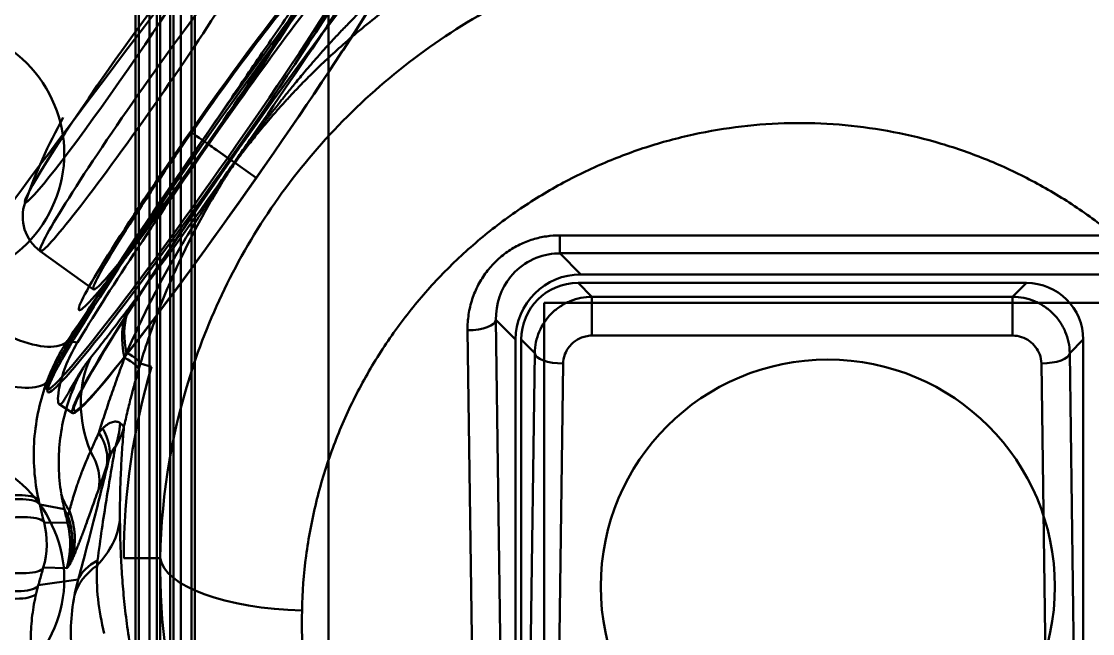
# Model space of a CAD drawing. Header units: millimetres. Extents: x -142 to 142, y -208 to 161.
# Drawn here: x -76.41 to -38.67, y 51.84 to 73.41 of the extents above; entities that cross this region are included whole.
import ezdxf

# ---------------------------------------------------------------- set-up
doc = ezdxf.new("R2010")
doc.units = ezdxf.units.MM
doc.layers.add('1', color=7, linetype='Continuous', true_color=0xffffff)

msp = doc.modelspace()

# ---------------------------------------------------------------- linework, layer by layer
at = {"layer": '1', "color": 251, "linetype": 'Continuous', "lineweight": 50}
for p, q in [((-72.4, -21.992, 24.72), (-72.4, 95.7, 24.72)), ((-72.283, -90.4, 24.5), (-72.283, 95.7, 24.5)), ((-71.903, 95.7, 24.675), (-71.903, -90.4, 24.675)), ((-71.64, -90.4, 25.07), (-71.64, 95.7, 25.07)), ((-71.523, -21.992, 24.85), (-71.523, 95.7, 24.85)), ((-71.177, -21.992, 24.85), (-71.177, 95.7, 24.85)), ((-71.06, -90.4, 25.07), (-71.06, 95.7, 25.07)), ((-70.797, -90.4, 24.675), (-70.797, 95.7, 24.675)), ((-70.417, -90.4, 24.5), (-70.417, 95.7, 24.5)), ((-70.3, -21.992, 24.72), (-70.3, 95.7, 24.72)), ((-65.6, 87, 24.72), (-65.6, -87, 24.72)), ((-65.6, 87, 24.5), (-65.6, -87, 24.5)), ((-69.033, 68.527, -25.545), (-69.963, 69.179, -25.604)), ((-74.904, 68.759, 24.72), (-74.904, 68.759, 24.82)), ((-68.141, 67.903, -46.316), (-69.072, 68.554, -46.376)), ((-37.905, 65.873, -90.134), (-57.443, 65.873, -90.134)), ((-75.751, 65.318, -36.151), (-73.879, 63.965, -36.03)), ((-37.905, 65.242, -89.239), (-57.443, 65.242, -89.239)), ((-57.443, 65.242, -89.239), (-56.701, 64.5, -68)), ((-56.311, 63.71, -87.731), (-56.801, 64.2, -73.7)), ((-56.801, 64.2, -73.7), (-40.999, 64.2, -73.7)), ((-29.742, 64.5, -68), (-56.701, 64.5, -68)), ((-41.489, 63.71, -87.731), (-40.999, 64.2, -73.7)), ((-58, 63.5, -71), (-58, 43.5, -71)), ((35, 63.5, -71), (-58, 63.5, -71)), ((-26.9, 63.5, -73), (-58, 63.5, -73)), ((-58, 63.5, -71), (-58, 63.5, -73)), ((-58, 63.5, -73), (-58, 43.5, -73)), ((-56.311, 63.71, -87.731), (-41.489, 63.71, -87.731)), ((-59.695, 62.897, -87.915), (-59.432, 43.858, -80.377)), ((-59.695, 62.897, -87.915), (-59, 62.201, -68)), ((-60.695, 62.529, -88.81), (-60.394, 40.738, -80.183)), ((-56.311, 62.343, -88.626), (-41.489, 62.343, -88.626)), ((-74.793, 62.157, -23.457), (-74.445, 62.094, -29.599)), ((-59, 44.499, -68), (-59, 62.201, -68)), ((-58.8, 44.799, -73.7), (-58.8, 62.201, -73.7)), ((-58.324, 61.725, -87.34), (-58.8, 62.201, -73.7)), ((-39.476, 61.725, -87.34), (-39, 62.201, -73.7)), ((-39, 62.201, -73.7), (-39, 44.799, -73.7)), ((-58.554, 45.044, -80.736), (-58.324, 61.725, -87.34)), ((-39.476, 61.725, -87.34), (-39.246, 45.044, -80.736)), ((-72.221, 61.359, -48.232), (-71.831, 61.244, -56)), ((-57.555, 44.676, -81.631), (-57.324, 61.357, -88.235)), ((-40.476, 61.357, -88.235), (-40.245, 44.676, -81.631)), ((-74.609, 59.614, -35.931), (-75.084, 59.922, -35.96)), ((-75.772, 56.391, -24.587), (-74.9, 56.233, -39.937)), ((-74.789, 55.749, -39.682), (-75.617, 55.763, -24.45)), ((-72.806, 54.5, -56), (-71.521, 54.5, -80.515)), ((-74.817, 54.152, -39.682), (-75.645, 54.167, -24.45)), ((-74.413, 53.749, -49.262), (-75.821, 53.544, -24.603)), ((-74.904, 53.759, 24.72), (-74.904, 53.759, 24.82)), ((-56, 53.5, -73.7), (-56, 53.5, -73)), ((-40, 53.5, -73.7), (-40, 53.5, -73))]:
    msp.add_line(p, q, dxfattribs=at)
for centre, radius, start, end in [((-49, 54.5, -15), 28.802, 262.4562, 95.5438), ((-48, 53.5, -73.7), 8, 0, 180), ((-48, 53.5, -73), 8, 0, 180), ((-48, 53.5, -73), 8, 180, 0), ((-48, 53.5, -73.7), 8, 180, 0)]:
    msp.add_arc(centre, radius, start, end, dxfattribs=at)
at = {"layer": '1', "color": 251, "linetype": 'Continuous', "lineweight": 50, "extrusion": (0, 0, -1)}
for centre, radius, start, end in [((49, 54.5, 17.843), 25.806, 84.4562, 180), ((49, 54.5, 56), 23.806, 0, 16.4562), ((49, 54.5, 17.843), 25.806, 180, 277.5438)]:
    msp.add_arc(centre, radius, start, end, dxfattribs=at)
at = {"layer": '1', "color": 251, "linetype": 'Continuous', "lineweight": 50, "extrusion": (0.818029, -0.57279, 0.052336)}
for centre, radius, start, end in [((16.539, -30.893, -98.287), 10.343, 270, 90), ((16.539, -30.893, -98.197), 10.4, 270, 90), ((16.539, -30.893, -102.694), 5.386, 360, 180), ((16.539, -30.893, -101.272), 6.482, 360, 180), ((16.539, -30.893, -101.272), 6.482, 180, 360), ((16.539, -30.893, -102.694), 5.386, 180, 0), ((16.539, -30.893, -98.959), 7.4, 270, 90), ((16.539, -30.893, -98.287), 10.343, 90, 270), ((16.539, -30.893, -98.197), 10.4, 90, 270)]:
    msp.add_arc(centre, radius, start, end, dxfattribs=at)
at = {"layer": '1', "color": 251, "linetype": 'Continuous', "lineweight": 50, "extrusion": (-0.818029, 0.57279, -0.052336)}
for centre, radius, start, end in [((-16.539, -30.893, 97.059), 10.5, 0, 180), ((-16.539, -30.893, 97.059), 10.5, 180, 0), ((-16.539, -30.893, 97.059), 10.4, 90, 270), ((-16.539, -30.893, 98.014), 10.533, 37.3483, 142.6517), ((-16.539, -30.893, 98.959), 6.516, 0, 180), ((-16.539, -30.893, 98.959), 6.516, 180, 0), ((-16.539, -30.893, 98.959), 7.4, 270, 90), ((-16.539, -30.893, 98.014), 10.533, 264.7224, 269.4373), ((-16.539, -30.893, 97.059), 10.4, 270, 90), ((-16.539, -30.893, 98.014), 10.533, 270.5571, 275.2775)]:
    msp.add_arc(centre, radius, start, end, dxfattribs=at)
at = {"layer": '1', "color": 251, "linetype": 'Continuous', "lineweight": 50, "extrusion": (0.042871, -0.030019, -0.99863)}
for centre, radius, start, end in [((16.539, -83.433, 30.893), 20, 254.3776, 263.804), ((11.557, -101.25, 30.893), 1.5, 180.85, 254.3775)]:
    msp.add_arc(centre, radius, start, end, dxfattribs=at)
at = {"layer": '1', "color": 251, "linetype": 'Continuous', "lineweight": 50, "extrusion": (-0.573576, -0.819152, -1.41553e-15)}
msp.add_arc((-90.823, -28.285, -16.539), 6.78, 157.2699, 183, dxfattribs=at)
at = {"layer": '1', "color": 251, "linetype": 'Continuous', "lineweight": 50, "extrusion": (-0.573576, -0.819152, 2.86419e-11)}
msp.add_arc((-96.985, -25.704, -16.539), 0.1, 93, 157.2703, dxfattribs=at)
at = {"layer": '1', "color": 251, "linetype": 'Continuous', "lineweight": 50, "extrusion": (0.573576, 0.819152, 1.41553e-15)}
msp.add_arc((90.049, -43.065, 16.539), 6.78, 331.2699, 357, dxfattribs=at)
at = {"layer": '1', "color": 251, "linetype": 'Continuous', "lineweight": 50, "extrusion": (0.573576, 0.819152, -2.86106e-11)}
msp.add_arc((95.906, -46.276, 16.539), 0.1, 267, 331.2703, dxfattribs=at)
at = {"layer": '1', "color": 251, "linetype": 'Continuous', "lineweight": 50, "extrusion": (-1, -1.77037e-08, 7.00941e-09)}
msp.add_arc((-66.241, -89.204, 57.443), 1, 291.6, 358, dxfattribs=at)
at = {"layer": '1', "color": 251, "linetype": 'Continuous', "lineweight": 50, "extrusion": (0.511748, 0.766338, 0.388382)}
msp.add_arc((99.713, -25.73, 0.248), 3, 59.2659, 176.7442, dxfattribs=at)
at = {"layer": '1', "color": 251, "linetype": 'Continuous', "lineweight": 50, "extrusion": (1, 0, 0)}
msp.add_arc((62.711, -87.696, -56.311), 1, 248.4, 358, dxfattribs=at)
at = {"layer": '1', "color": 251, "linetype": 'Continuous', "lineweight": 50, "extrusion": (1, 2.48779e-06, -9.84987e-07)}
msp.add_arc((62.711, -87.696, -41.489), 1, 248.4, 358, dxfattribs=at)
at = {"layer": '1', "color": 251, "linetype": 'Continuous', "lineweight": 50, "extrusion": (-0.47771, -0.625915, 0.61646)}
msp.add_arc((-91.197, -30.368, -32.188), 5, 188.2641, 216.7461, dxfattribs=at)
at = {"layer": '1', "color": 251, "linetype": 'Continuous', "lineweight": 50, "extrusion": (-0.481571, -0.632306, 0.60686)}
for start, end in [(192.5898, 215.8184), (188.2095, 192.5898)]:
    msp.add_arc((-91.19, -30.701, -32.035), 5, start, end, dxfattribs=at)
at = {"layer": '1', "color": 251, "linetype": 'Continuous', "lineweight": 50, "extrusion": (0.012854, -0.9297, 0.368094)}
for centre in [(-59.82, -58.252, -91.604), (-39.619, -58.251, -90.043)]:
    msp.add_arc(centre, 1, 269.7084, 357.8489, dxfattribs=at)
at = {"layer": '1', "color": 251, "linetype": 'Continuous', "lineweight": 50, "extrusion": (0.339756, 0.896889, 0.283119)}
msp.add_arc((95.125, -31.968, 21.932), 3, 52.5197, 176.6249, dxfattribs=at)
at = {"layer": '1', "color": 251, "linetype": 'Continuous', "lineweight": 50, "extrusion": (-0.362467, -0.442722, 0.820131)}
msp.add_arc((-91.343, -22.458, -34.991), 5, 191.7451, 235.816, dxfattribs=at)
at = {"layer": '1', "color": 251, "linetype": 'Continuous', "lineweight": 50, "extrusion": (-0.278784, -0.952945, 0.119059)}
msp.add_arc((-91.539, -43.552, -43.863), 5, 3.0215, 28.3227, dxfattribs=at)
at = {"layer": '1', "color": 251, "linetype": 'Continuous', "lineweight": 50, "extrusion": (-0.286954, -0.952362, 0.103263)}
msp.add_arc((-91.845, -44.322, -42.693), 5, 3.0161, 27.881, dxfattribs=at)
at = {"layer": '1', "color": 251, "linetype": 'Continuous', "lineweight": 50, "extrusion": (0.012854, 0.9297, -0.368094)}
msp.add_arc((58.172, -58.749, 88.785), 1, 269.7084, 357.8489, dxfattribs=at)
at = {"layer": '1', "color": 251, "linetype": 'Continuous', "lineweight": 50, "extrusion": (-0.253019, -0.202793, 0.945969)}
msp.add_arc((-93.911, -36.054, -37.591), 3, 29.7844, 46.7834, dxfattribs=at)
at = {"layer": '1', "color": 251, "linetype": 'Continuous', "lineweight": 50, "extrusion": (-0.252278, -0.738364, 0.62544)}
msp.add_arc((-91.134, -16.725, -52.839), 3, 3.8459, 38.3275, dxfattribs=at)
at = {"layer": '1', "color": 251, "linetype": 'Continuous', "lineweight": 50, "extrusion": (-0.254395, -0.747783, 0.613273)}
msp.add_arc((-91.093, -17.471, -53.011), 3, 3.7991, 35.6972, dxfattribs=at)
at = {"layer": '1', "color": 251, "linetype": 'Continuous', "lineweight": 50, "extrusion": (-0.240563, -0.687686, 0.684995)}
msp.add_arc((-91.352, -13.007, -52.347), 3, 4.1194, 40.5159, dxfattribs=at)
at = {"layer": '1', "color": 251, "linetype": 'Continuous', "lineweight": 50, "extrusion": (-0.213751, 0.957788, -0.192231)}
msp.add_arc((64.667, -10.551, 75.094), 3, 49.7079, 176.9123, dxfattribs=at)
at = {"layer": '1', "color": 251, "linetype": 'Continuous', "lineweight": 50, "extrusion": (-0.233554, 0.949719, -0.208535)}
msp.add_arc((63.109, -9.014, 76.38), 3, 50.0925, 176.9325, dxfattribs=at)
at = {"layer": '1', "color": 251, "linetype": 'Continuous', "lineweight": 50, "extrusion": (0.112306, -0.817409, 0.565005)}
msp.add_arc((-61.597, 4.839, -77.45), 5, 183.7569, 196.7986, dxfattribs=at)
at = {"layer": '1', "color": 251, "linetype": 'Continuous', "lineweight": 50, "extrusion": (-0.2339, 0.950362, -0.205192)}
msp.add_arc((63.095, -9.272, 75.699), 3, 50.5069, 176.9347, dxfattribs=at)
at = {"layer": '1', "color": 251, "linetype": 'Continuous', "lineweight": 50, "extrusion": (0.201343, -0.873887, 0.442472)}
msp.add_arc((-55.371, -3.836, -81.893), 5, 183.3457, 190.1343, dxfattribs=at)
at = {"layer": '1', "color": 251, "linetype": 'Continuous', "lineweight": 50, "extrusion": (-0.106825, -0.180774, 0.977706)}
msp.add_arc((-94.841, -0.812, -41.697), 3, 14.4328, 48.7185, dxfattribs=at)
at = {"layer": '1', "color": 251, "linetype": 'Continuous', "lineweight": 50, "extrusion": (-0.143456, -0.311904, 0.939221)}
msp.add_arc((-93.518, 2.459, -45.27), 3, 8.7686, 43.994, dxfattribs=at)
at = {"layer": '1', "color": 251, "linetype": 'Continuous', "lineweight": 50, "extrusion": (-0.054286, 0.000947562, 0.998525)}
for centre in [(-53.637, -80.686, -20.257), (-53.637, -80.686, -35.511)]:
    msp.add_arc(centre, 3, 74.5655, 105.4345, dxfattribs=at)
at = {"layer": '1', "color": 251, "linetype": 'Continuous', "lineweight": 50, "extrusion": (0.001716, 0.695573, 0.718453)}
msp.add_arc((77.568, -76.963, 0.9), 4.5, 144.9855, 175.6849, dxfattribs=at)
at = {"layer": '1', "color": 251, "linetype": 'Continuous', "lineweight": 50, "extrusion": (0.264427, 0.937246, 0.227265)}
msp.add_arc((90.507, -31.151, 25.208), 3, 50.8573, 176.9193, dxfattribs=at)
at = {"layer": '1', "color": 251, "linetype": 'Continuous', "lineweight": 50, "extrusion": (0.26396, 0.936403, 0.231246)}
msp.add_arc((90.5, -31.258, 24.436), 3, 50.4014, 176.9163, dxfattribs=at)
at = {"layer": '1', "color": 251, "linetype": 'Continuous', "lineweight": 50, "extrusion": (-0.2326, -0.868452, -0.437823)}
msp.add_arc((-80.793, -58.301, -7.802), 5, 183.3372, 205.6718, dxfattribs=at)
at = {"layer": '1', "color": 251, "linetype": 'Continuous', "lineweight": 50, "extrusion": (-0.019289, -0.929604, 0.368056)}
msp.add_arc((-67.644, -55.073, -78.918), 5, 183.2267, 270.4376, dxfattribs=at)
at = {"layer": '1', "color": 251, "linetype": 'Continuous', "lineweight": 50, "extrusion": (0.226686, 0.953064, 0.200703)}
msp.add_arc((89.153, -31.229, 28.597), 3, 49.6103, 176.8802, dxfattribs=at)
at = {"layer": '1', "color": 251, "linetype": 'Continuous', "lineweight": 50, "extrusion": (-0.138259, -0.81506, -0.562638)}
msp.add_arc((-77.404, -62.975, -5.273), 5, 183.7546, 208.8665, dxfattribs=at)
at = {"layer": '1', "color": 251, "linetype": 'Continuous', "lineweight": 50, "extrusion": (0, 0, -1)}
msp.add_ellipse((-56.699, 62.199, -68), major_axis=(1.628, -1.628), ratio=0.998783, start_param=2.356803, end_param=3.926382, dxfattribs=at)
at = {"layer": '1', "color": 251, "linetype": 'Continuous', "lineweight": 50}
for centre, major_axis in [((-56.799, 62.199, -73.7), (-1.416, 1.416)), ((-41.001, 62.199, -73.7), (1.416, 1.416))]:
    msp.add_ellipse(centre, major_axis=major_axis, ratio=0.998783, start_param=5.498396, end_param=7.067974, dxfattribs=at)
for points in [[(-79.079, 63.894, -21.238), (-76.07, 67.959, -18.951), (-72.484, 72.729, -17.125), (-68.393, 78.087, -16.047)], [(-63.767, 74.431, -46.109), (-63.92, 74.29, -46.177), (-64.211, 74.016, -46.297), (-64.598, 73.636, -46.435), (-64.947, 73.281, -46.545), (-65.262, 72.951, -46.63), (-65.547, 72.644, -46.697), (-65.806, 72.357, -46.75), (-66.045, 72.088, -46.791), (-66.265, 71.834, -46.823), (-66.465, 71.599, -46.846), (-66.645, 71.385, -46.863), (-66.805, 71.191, -46.875), (-66.949, 71.016, -46.883), (-67.078, 70.857, -46.888), (-67.194, 70.711, -46.891), (-67.3, 70.578, -46.892), (-67.398, 70.454, -46.892), (-67.49, 70.337, -46.89), (-67.578, 70.224, -46.888), (-67.663, 70.114, -46.885), (-67.747, 70.004, -46.881), (-67.832, 69.893, -46.877), (-67.915, 69.783, -46.872), (-67.995, 69.678, -46.867), (-68.07, 69.577, -46.861), (-68.143, 69.479, -46.855), (-68.216, 69.382, -46.847), (-68.29, 69.282, -46.837), (-68.366, 69.179, -46.826), (-68.443, 69.074, -46.813), (-68.519, 68.971, -46.798), (-68.594, 68.867, -46.782), (-68.671, 68.762, -46.763), (-68.748, 68.655, -46.743), (-68.824, 68.548, -46.721), (-68.877, 68.474, -46.707), (-68.904, 68.437, -46.7)], [(-68.362, 69.24, -46.455), (-67.233, 70.869, -46.272), (-66.17, 72.431, -45.531), (-65.316, 73.76, -44.32)], [(-68.975, 68.362, -46.499), (-68.955, 68.389, -46.499), (-68.936, 68.417, -46.499), (-68.916, 68.445, -46.499)], [(-68.916, 68.445, -46.499), (-68.896, 68.473, -46.499), (-68.877, 68.502, -46.499), (-68.857, 68.53, -46.499)], [(-68.904, 68.437, -46.7), (-68.902, 68.435, -46.724), (-68.899, 68.433, -46.772), (-68.894, 68.43, -46.844), (-68.892, 68.428, -46.892), (-68.891, 68.428, -46.917)], [(-72.607, 63.34, -44.41), (-71.67, 64.575, -45.564), (-70.585, 66.082, -46.277), (-69.474, 67.653, -46.455)], [(-57.443, 65.873, -90.134), (-57.602, 65.873, -90.134), (-57.919, 65.85, -90.125), (-58.39, 65.745, -90.083), (-58.861, 65.561, -90.011), (-59.299, 65.304, -89.909), (-59.694, 64.98, -89.781), (-60.041, 64.589, -89.626), (-60.327, 64.137, -89.447), (-60.541, 63.635, -89.248), (-60.671, 63.091, -89.033), (-60.697, 62.719, -88.885), (-60.695, 62.529, -88.81)], [(-41.489, 63.71, -87.731), (-41.357, 63.71, -87.733), (-41.093, 63.684, -87.732), (-40.712, 63.568, -87.715), (-40.363, 63.381, -87.68), (-40.057, 63.132, -87.632), (-39.807, 62.829, -87.571), (-39.62, 62.484, -87.501), (-39.505, 62.112, -87.422), (-39.477, 61.854, -87.367), (-39.476, 61.725, -87.34)], [(-75.515, 60.724, -24.281), (-75.345, 61.183, -24.077), (-75.112, 61.671, -23.803), (-74.793, 62.157, -23.457)], [(-74.243, 61.196, -41.449), (-74.218, 61.235, -41.525), (-74.165, 61.314, -41.677), (-74.077, 61.435, -41.905), (-74.012, 61.518, -42.055), (-73.978, 61.56, -42.13)], [(-72.78, 61.56, -46.109), (-72.869, 61.319, -46.046), (-73.04, 60.848, -45.875), (-73.277, 60.175, -45.525), (-73.493, 59.532, -45.114), (-73.624, 59.122, -44.806), (-73.687, 58.922, -44.646)], [(-72.708, 61.73, -46.168), (-72.717, 61.711, -46.162), (-72.733, 61.673, -46.149), (-72.757, 61.616, -46.129), (-72.772, 61.579, -46.116), (-72.78, 61.56, -46.109)], [(-75.084, 59.922, -35.96), (-75.072, 59.913, -36.2), (-75.043, 59.913, -36.679), (-74.986, 59.963, -37.397), (-74.915, 60.061, -38.108), (-74.826, 60.206, -38.808), (-74.719, 60.394, -39.495), (-74.59, 60.623, -40.166), (-74.435, 60.89, -40.82), (-74.311, 61.09, -41.241), (-74.243, 61.196, -41.449)], [(-74.243, 61.196, -41.449), (-74.388, 60.933, -41.334), (-74.517, 60.658, -41.222), (-74.628, 60.373, -41.113)], [(-72.283, 61.153, -48.203), (-72.326, 61.005, -48.181), (-72.414, 60.698, -48.123), (-72.546, 60.208, -47.993), (-72.677, 59.682, -47.815), (-72.763, 59.306, -47.66), (-72.805, 59.112, -47.572)], [(-72.221, 61.359, -48.232), (-72.228, 61.336, -48.229), (-72.242, 61.29, -48.223), (-72.262, 61.222, -48.213), (-72.276, 61.176, -48.206), (-72.283, 61.153, -48.203)], [(-75.807, 56.543, -24.631), (-75.882, 56.884, -24.726), (-75.985, 57.594, -24.846), (-75.987, 58.687, -24.836), (-75.827, 59.75, -24.65), (-75.631, 60.411, -24.42), (-75.515, 60.724, -24.281)], [(-72.805, 59.112, -47.572), (-72.813, 59.143, -47.301), (-72.843, 59.19, -46.952), (-72.935, 59.262, -46.541)], [(-73.687, 58.922, -44.646), (-73.721, 58.846, -44.568), (-73.788, 58.695, -44.409), (-73.887, 58.474, -44.165), (-73.952, 58.331, -43.998), (-73.984, 58.259, -43.914)], [(-73.552, 59.068, -44.927), (-73.566, 59.051, -44.896), (-73.596, 59.019, -44.834), (-73.641, 58.97, -44.741), (-73.672, 58.938, -44.678), (-73.687, 58.922, -44.646)], [(-72.805, 59.112, -47.572), (-72.82, 59.053, -47.503), (-72.856, 58.935, -47.367), (-72.923, 58.76, -47.164), (-73.006, 58.588, -46.964), (-73.071, 58.477, -46.832), (-73.106, 58.422, -46.767)], [(-72.943, 55.857, -52.651), (-72.945, 56.176, -52.261), (-72.94, 56.79, -51.461), (-72.908, 57.642, -50.211), (-72.861, 58.421, -48.916), (-72.824, 58.891, -48.024), (-72.805, 59.112, -47.572)], [(-73.984, 58.259, -43.914), (-74.027, 58.164, -43.801), (-74.106, 57.982, -43.584), (-74.209, 57.735, -43.285), (-74.296, 57.511, -43.006), (-74.37, 57.311, -42.751), (-74.433, 57.133, -42.518), (-74.487, 56.973, -42.3), (-74.534, 56.826, -42.092), (-74.578, 56.685, -41.884), (-74.618, 56.55, -41.673), (-74.655, 56.422, -41.459), (-74.69, 56.297, -41.228), (-74.713, 56.213, -41.053), (-74.724, 56.172, -40.959)], [(-73.106, 58.422, -46.767), (-73.155, 58.139, -47.16), (-73.259, 57.544, -47.925), (-73.421, 56.573, -49.005), (-73.581, 55.532, -50.017), (-73.683, 54.795, -50.646), (-73.732, 54.417, -50.948)], [(-73.106, 58.422, -46.767), (-73.112, 58.421, -46.731), (-73.129, 58.411, -46.655), (-73.167, 58.363, -46.532), (-73.216, 58.276, -46.405), (-73.272, 58.151, -46.277), (-73.311, 58.046, -46.194), (-73.331, 57.987, -46.153)], [(-73.331, 57.987, -46.153), (-73.34, 57.959, -46.13), (-73.36, 57.903, -46.083), (-73.388, 57.818, -46.013), (-73.408, 57.761, -45.965), (-73.418, 57.733, -45.941)], [(-73.418, 57.733, -45.941), (-73.45, 57.637, -45.859), (-73.515, 57.447, -45.694), (-73.611, 57.171, -45.439), (-73.673, 56.992, -45.265), (-73.704, 56.904, -45.177)], [(-75.011, 56.77, -40.037), (-74.997, 56.686, -40.02), (-74.966, 56.512, -39.985), (-74.924, 56.328, -39.952), (-74.9, 56.233, -39.937)], [(-73.704, 56.904, -45.177), (-73.746, 56.784, -45.058), (-73.825, 56.559, -44.825), (-73.932, 56.258, -44.492), (-74.029, 55.989, -44.175), (-74.115, 55.753, -43.876), (-74.192, 55.544, -43.595), (-74.262, 55.358, -43.327), (-74.326, 55.188, -43.064), (-74.389, 55.027, -42.796), (-74.449, 54.874, -42.517), (-74.508, 54.729, -42.226), (-74.567, 54.587, -41.906), (-74.609, 54.492, -41.653), (-74.63, 54.447, -41.518)], [(-75.772, 56.391, -24.587), (-75.776, 56.408, -24.592), (-75.784, 56.441, -24.602), (-75.796, 56.492, -24.617), (-75.803, 56.526, -24.626), (-75.807, 56.543, -24.631)], [(-74.9, 56.233, -39.937), (-74.882, 56.152, -39.896), (-74.844, 55.989, -39.812), (-74.808, 55.829, -39.726), (-74.789, 55.749, -39.682)], [(-74.774, 55.995, -40.464), (-74.778, 55.96, -40.379), (-74.783, 55.894, -40.208), (-74.788, 55.811, -39.947), (-74.789, 55.767, -39.771), (-74.789, 55.749, -39.682)], [(-74.724, 56.172, -40.959), (-74.732, 56.145, -40.898), (-74.745, 56.095, -40.778), (-74.761, 56.038, -40.614), (-74.77, 56.008, -40.512), (-74.774, 55.995, -40.464)], [(-72.029, 48.747, -57.32), (-72.119, 49.096, -57.262), (-72.284, 49.784, -57.086), (-72.485, 50.781, -56.683), (-72.642, 51.738, -56.179), (-72.761, 52.653, -55.593), (-72.847, 53.526, -54.943), (-72.903, 54.357, -54.236), (-72.934, 55.142, -53.476), (-72.941, 55.627, -52.933), (-72.943, 55.857, -52.651)], [(-74.63, 54.447, -41.518), (-74.643, 54.418, -41.429), (-74.669, 54.364, -41.255), (-74.701, 54.301, -41.009), (-74.718, 54.27, -40.855), (-74.727, 54.256, -40.781)], [(-74.727, 54.256, -40.781), (-74.74, 54.234, -40.662), (-74.764, 54.196, -40.423), (-74.794, 54.161, -40.057), (-74.81, 54.152, -39.808), (-74.817, 54.152, -39.682)], [(-73.749, 54.247, -51.091), (-73.794, 53.483, -51.792), (-73.698, 52.649, -52.552), (-73.497, 51.844, -53.283)], [(-74.413, 53.749, -49.262), (-74.431, 53.687, -49.272), (-74.464, 53.563, -49.293), (-74.509, 53.377, -49.328), (-74.535, 53.254, -49.353), (-74.547, 53.192, -49.366)], [(-75.947, 50.119, -24.75), (-75.997, 50.372, -24.815), (-76.072, 50.894, -24.909), (-76.102, 51.695, -24.946), (-76.045, 52.492, -24.879), (-75.952, 53.007, -24.767), (-75.894, 53.257, -24.694)], [(-75.894, 53.257, -24.694), (-75.887, 53.289, -24.684), (-75.871, 53.353, -24.665), (-75.847, 53.449, -24.635), (-75.83, 53.513, -24.613), (-75.821, 53.544, -24.603)], [(-74.547, 53.192, -49.366), (-74.617, 52.833, -49.444), (-74.699, 52.107, -49.618), (-74.649, 51.026, -49.93), (-74.433, 49.978, -50.28), (-74.187, 49.315, -50.534), (-74.041, 48.996, -50.664)]]:
    msp.add_open_spline(points, degree=3, dxfattribs=at)
for points, knots in [([(-30.242, 66.607, -84.237), (-30.893, 67.587, -84.537), (-32.354, 69.45, -85.108), (-35.845, 72.696, -86.102), (-41.15, 75.68, -87.013), (-47.189, 76.814, -87.359), (-52.053, 76.556, -87.281), (-55.617, 75.777, -87.043), (-58.991, 74.435, -86.633), (-63.119, 71.966, -85.878), (-67.419, 67.759, -84.591), (-70.679, 61.449, -82.655), (-71.484, 56.82, -81.23), (-71.521, 54.5, -80.515)], [0, 0, 0, 0, 0.0625, 0.125, 0.25, 0.375, 0.4375, 0.5, 0.5625, 0.625, 0.75, 0.875, 1, 1, 1, 1]), ([(-63.215, 74.103, -48.203), (-63.467, 73.917, -48.248), (-63.962, 73.539, -48.312), (-64.66, 72.967, -48.332), (-65.285, 72.42, -48.291), (-65.822, 71.922, -48.209), (-66.281, 71.473, -48.105), (-66.677, 71.068, -47.987), (-67.022, 70.702, -47.864), (-67.323, 70.37, -47.739), (-67.588, 70.069, -47.617), (-67.822, 69.795, -47.498), (-68.029, 69.545, -47.388), (-68.214, 69.316, -47.287), (-68.381, 69.105, -47.19), (-68.529, 68.914, -47.102), (-68.663, 68.739, -47.023), (-68.781, 68.579, -46.959), (-68.856, 68.476, -46.927), (-68.891, 68.428, -46.917)], [0, 0, 0, 0, 0.112292, 0.222846, 0.323026, 0.411151, 0.489281, 0.558996, 0.621541, 0.677916, 0.728942, 0.775275, 0.817302, 0.855431, 0.890132, 0.921785, 0.950675, 0.976931, 1, 1, 1, 1]), ([(-74.904, 68.759, 24.82), (-74.904, 69.907, 24.82), (-75.864, 72.298, 24.82), (-78.256, 73.258, 24.82), (-79.404, 73.258, 24.82)], [0, 0, 0, 0, 0.499996, 1, 1, 1, 1]), ([(-74.904, 68.759, 24.72), (-74.904, 69.907, 24.72), (-75.864, 72.298, 24.72), (-78.256, 73.258, 24.72), (-79.404, 73.258, 24.72)], [0, 0, 0, 0, 0.499996, 1, 1, 1, 1]), ([(-79.404, 64.258, 24.82), (-78.256, 64.258, 24.82), (-75.864, 65.219, 24.82), (-74.904, 67.61, 24.82), (-74.904, 68.759, 24.82)], [0, 0, 0, 0, 0.499997, 1, 1, 1, 1]), ([(-79.404, 64.258, 24.72), (-78.256, 64.258, 24.72), (-75.864, 65.219, 24.72), (-74.904, 67.61, 24.72), (-74.904, 68.759, 24.72)], [0, 0, 0, 0, 0.499997, 1, 1, 1, 1]), ([(-68.904, 68.437, -46.7), (-68.927, 68.404, -46.706), (-68.972, 68.337, -46.718), (-69.063, 68.205, -46.745), (-69.22, 67.972, -46.788), (-69.535, 67.502, -46.853), (-69.98, 66.822, -46.886), (-70.497, 65.994, -46.897), (-71.159, 64.875, -46.849), (-71.93, 63.451, -46.662), (-72.465, 62.302, -46.361), (-72.708, 61.73, -46.168)], [0, 0, 0, 0, 0.015625, 0.03125, 0.0625, 0.125, 0.25, 0.375, 0.5, 0.75, 1, 1, 1, 1]), ([(-68.891, 68.428, -46.917), (-68.935, 68.363, -46.931), (-69.022, 68.233, -46.973), (-69.192, 67.974, -47.078), (-69.481, 67.515, -47.28), (-69.88, 66.843, -47.547), (-70.336, 66.005, -47.838), (-70.917, 64.84, -48.148), (-71.579, 63.3, -48.362), (-72.024, 62.01, -48.317), (-72.221, 61.359, -48.232)], [0, 0, 0, 0, 0.03125, 0.0625, 0.125, 0.25, 0.375, 0.5, 0.75, 1, 1, 1, 1]), ([(-68.904, 68.437, -46.7), (-68.906, 68.438, -46.677), (-68.909, 68.44, -46.629), (-68.913, 68.443, -46.562), (-68.915, 68.444, -46.519), (-68.916, 68.445, -46.499)], [0, 0, 0, 0, 0.359672, 0.719344, 1, 1, 1, 1]), ([(-58.324, 61.725, -87.34), (-58.322, 61.983, -87.395), (-58.216, 62.499, -87.504), (-57.845, 63.049, -87.616), (-57.437, 63.381, -87.68), (-57.088, 63.568, -87.714), (-56.707, 63.684, -87.732), (-56.443, 63.71, -87.733), (-56.311, 63.71, -87.731)], [0, 0, 0, 0, 0.25, 0.5, 0.625, 0.75, 0.875, 1, 1, 1, 1]), ([(-73.978, 61.56, -42.13), (-73.851, 61.717, -42.409), (-73.716, 61.887, -42.679), (-73.44, 62.243, -43.19), (-73.297, 62.43, -43.432), (-72.998, 62.823, -43.893), (-72.842, 63.03, -44.113), (-72.679, 63.245, -44.32)], [0, 0, 0, 0, 0.338111, 0.338111, 0.667513, 0.667513, 1, 1, 1, 1]), ([(-72.679, 63.245, -44.32), (-72.671, 63.254, -44.329), (-72.664, 63.264, -44.338), (-72.65, 63.282, -44.356), (-72.643, 63.292, -44.365), (-72.626, 63.314, -44.386), (-72.616, 63.327, -44.398), (-72.607, 63.34, -44.41)], [0, 0, 0, 0, 0.297859, 0.297859, 0.595718, 0.595718, 1, 1, 1, 1]), ([(-74.445, 62.094, -29.599), (-74.808, 61.491, -30.519), (-74.982, 60.967, -31.516), (-75.15, 60.193, -33.683), (-75.141, 59.962, -34.806), (-75.084, 59.922, -35.96)], [0, 0, 0, 0, 0.5, 0.5, 1, 1, 1, 1]), ([(-74.628, 60.373, -41.113), (-74.737, 60.094, -41.006), (-74.919, 59.52, -40.798), (-75.053, 58.772, -40.558), (-75.099, 58.162, -40.38), (-75.104, 57.701, -40.255), (-75.076, 57.239, -40.142), (-75.037, 56.93, -40.072), (-75.012, 56.777, -40.039)], [0, 0, 0, 0, 0.25, 0.5, 0.625, 0.75, 0.875, 1, 1, 1, 1]), ([(-72.935, 59.262, -46.541), (-72.967, 59.287, -46.4), (-73.046, 59.319, -46.116), (-73.173, 59.31, -45.769), (-73.287, 59.27, -45.499), (-73.375, 59.222, -45.302), (-73.464, 59.157, -45.11), (-73.523, 59.1, -44.987), (-73.552, 59.068, -44.927)], [0, 0, 0, 0, 0.25, 0.5, 0.625, 0.75, 0.875, 1, 1, 1, 1]), ([(-74.904, 53.759, 24.82), (-74.904, 54.907, 24.82), (-75.864, 57.298, 24.82), (-78.256, 58.258, 24.82), (-79.404, 58.258, 24.82)], [0, 0, 0, 0, 0.499996, 1, 1, 1, 1]), ([(-74.904, 53.759, 24.72), (-74.904, 54.907, 24.72), (-75.864, 57.298, 24.72), (-78.256, 58.258, 24.72), (-79.404, 58.258, 24.72)], [0, 0, 0, 0, 0.499996, 1, 1, 1, 1]), ([(-73.732, 54.417, -50.948), (-73.734, 54.398, -50.962), (-73.738, 54.362, -50.992), (-73.744, 54.305, -51.04), (-73.747, 54.267, -51.074), (-73.749, 54.247, -51.091)], [0, 0, 0, 0, 0.333226, 0.666613, 1, 1, 1, 1]), ([(-71.521, 54.5, -80.515), (-71.558, 52.202, -79.807), (-70.917, 47.598, -78.386), (-67.928, 41.247, -76.421), (-63.856, 36.922, -75.08), (-59.887, 34.306, -74.268), (-56.616, 32.829, -73.808), (-53.131, 31.892, -73.517), (-48.334, 31.4, -73.364), (-42.3, 32.214, -73.617), (-36.884, 34.885, -74.448), (-33.245, 37.908, -75.385), (-31.693, 39.671, -75.932), (-30.992, 40.604, -76.221)], [0, 0, 0, 0, 0.125, 0.25, 0.375, 0.4375, 0.5, 0.5625, 0.625, 0.75, 0.875, 0.9375, 1, 1, 1, 1]), ([(-79.404, 49.258, 24.82), (-78.256, 49.258, 24.82), (-75.864, 50.219, 24.82), (-74.904, 52.61, 24.82), (-74.904, 53.759, 24.82)], [0, 0, 0, 0, 0.499997, 1, 1, 1, 1]), ([(-79.404, 49.258, 24.72), (-78.256, 49.258, 24.72), (-75.864, 50.219, 24.72), (-74.904, 52.61, 24.72), (-74.904, 53.759, 24.72)], [0, 0, 0, 0, 0.499997, 1, 1, 1, 1])]:
    msp.add_open_spline(points, degree=3, knots=knots, dxfattribs=at)
at = {"layer": '1', "color": 251, "linetype": 'Continuous', "lineweight": 50, "extrusion": (0.818029, -0.57279, 0.052336)}
msp.add_open_spline([(-74.793, 62.157, -23.457), (-74.407, 62.736, -23.164), (-73.641, 63.88, -22.616), (-72.543, 65.512, -21.91), (-71.419, 67.177, -21.261), (-70.282, 68.854, -20.674), (-69.147, 70.522, -20.153), (-67.956, 72.268, -19.67), (-66.657, 74.164, -19.212), (-65.672, 75.598, -18.922), (-65.153, 76.352, -18.786)], degree=3, dxfattribs=at)
at = {"layer": '1', "color": 251, "linetype": 'Continuous', "lineweight": 50, "extrusion": (2.74011e-13, 0.368125, 0.929776)}
msp.add_open_spline([(-37.905, 65.873, -90.134), (-38.358, 66.243, -90.281), (-39.293, 66.933, -90.554), (-40.793, 67.824, -90.907), (-42.367, 68.558, -91.197), (-44.001, 69.133, -91.425), (-45.678, 69.542, -91.587), (-47.385, 69.785, -91.683), (-49.105, 69.859, -91.712), (-50.826, 69.764, -91.675), (-52.532, 69.5, -91.57), (-54.21, 69.069, -91.399), (-55.846, 68.47, -91.163), (-57.425, 67.707, -90.86), (-58.931, 66.783, -90.494), (-60.348, 65.702, -90.066), (-61.66, 64.471, -89.579), (-62.849, 63.1, -89.036), (-63.898, 61.6, -88.442), (-64.793, 59.984, -87.803), (-65.515, 58.279, -87.128), (-66.062, 56.474, -86.413), (-66.417, 54.586, -85.665), (-66.515, 53.307, -85.159), (-66.528, 52.659, -84.903)], degree=3, dxfattribs=at)
at = {"layer": '1', "color": 251, "linetype": 'Continuous', "lineweight": 50, "extrusion": (-0.818029, 0.57279, -0.052336)}
for points in [[(-68.362, 69.24, -46.455), (-68.381, 69.213, -46.461), (-68.42, 69.156, -46.474), (-68.478, 69.072, -46.49), (-68.539, 68.983, -46.504), (-68.601, 68.894, -46.514), (-68.663, 68.805, -46.519), (-68.726, 68.715, -46.519), (-68.789, 68.625, -46.513), (-68.834, 68.562, -46.504), (-68.857, 68.53, -46.499)], [(-68.975, 68.362, -46.499), (-69.001, 68.323, -46.505), (-69.054, 68.246, -46.515), (-69.14, 68.124, -46.521), (-69.224, 68.004, -46.515), (-69.307, 67.887, -46.502), (-69.39, 67.771, -46.481), (-69.446, 67.692, -46.464), (-69.474, 67.653, -46.455)]]:
    msp.add_open_spline(points, degree=3, dxfattribs=at)
at = {"layer": '1', "color": 251, "linetype": 'Continuous', "lineweight": 50, "extrusion": (-0.012835, 0.500979, 0.865364)}
msp.add_open_spline([(-57.443, 65.241, -89.239), (-57.504, 65.242, -89.24), (-57.565, 65.239, -89.24), (-58.226, 65.186, -89.219), (-58.797, 64.885, -89.053), (-59.52, 63.998, -88.55), (-59.705, 63.448, -88.234), (-59.695, 62.897, -87.915)], degree=3, knots=[0, 0, 0, 0, 0.050755, 0.050755, 0.551143, 0.551143, 1, 1, 1, 1], dxfattribs=at)
at = {"layer": '1', "color": 251, "linetype": 'Continuous', "lineweight": 50, "extrusion": (2.98464e-12, 0.368125, 0.929776)}
msp.add_open_spline([(-57.324, 61.357, -88.235), (-57.323, 61.455, -88.274), (-57.291, 61.636, -88.346), (-57.187, 61.861, -88.435), (-57.051, 62.035, -88.504), (-56.898, 62.164, -88.555), (-56.734, 62.257, -88.592), (-56.543, 62.323, -88.618), (-56.392, 62.343, -88.626), (-56.311, 62.343, -88.626)], degree=3, dxfattribs=at)
at = {"layer": '1', "color": 251, "linetype": 'Continuous', "lineweight": 50, "extrusion": (-8.52781e-14, 0.368125, 0.929776)}
msp.add_open_spline([(-41.489, 62.343, -88.626), (-41.376, 62.343, -88.626), (-41.165, 62.307, -88.612), (-40.877, 62.158, -88.553), (-40.665, 61.947, -88.469), (-40.521, 61.685, -88.365), (-40.477, 61.473, -88.281), (-40.476, 61.357, -88.235)], degree=3, dxfattribs=at)
at = {"layer": '1', "color": 251, "linetype": 'Continuous', "lineweight": 50, "extrusion": (-0.957722, 0.282894, -0.052336)}
msp.add_open_spline([(-73.331, 57.987, -46.153), (-73.398, 57.704, -46.449), (-73.545, 57.102, -47.027), (-73.8, 56.086, -47.847), (-74.089, 54.967, -48.604), (-74.301, 54.165, -49.052), (-74.413, 53.749, -49.262)], degree=3, dxfattribs=at)
at = {"layer": '1', "color": 251, "linetype": 'Continuous', "lineweight": 50, "extrusion": (0.967012, 0.249298, 0.052336)}
msp.add_open_spline([(-75.617, 55.763, -24.45), (-75.635, 55.833, -24.466), (-75.669, 55.973, -24.496), (-75.721, 56.182, -24.541), (-75.755, 56.322, -24.572), (-75.772, 56.391, -24.587)], degree=3, dxfattribs=at)
at = {"layer": '1', "color": 251, "linetype": 'Continuous', "lineweight": 50, "extrusion": (0.957722, -0.282894, 0.052336)}
msp.add_open_spline([(-75.821, 53.544, -24.603), (-75.801, 53.613, -24.586), (-75.762, 53.751, -24.552), (-75.704, 53.959, -24.501), (-75.665, 54.097, -24.467), (-75.645, 54.167, -24.45)], degree=3, dxfattribs=at)
at = {"layer": '1', "color": 251, "linetype": 'Continuous', "lineweight": 50, "extrusion": (-1.99327e-13, -0.368125, -0.929776)}
msp.add_open_spline([(-66.528, 52.659, -84.903), (-66.541, 52.034, -84.655), (-66.5, 50.794, -84.164), (-66.244, 48.956, -83.436), (-65.797, 47.162, -82.726), (-65.168, 45.432, -82.041), (-64.366, 43.787, -81.39), (-63.404, 42.244, -80.779), (-62.296, 40.818, -80.214), (-61.056, 39.523, -79.701), (-59.701, 38.368, -79.244), (-58.246, 37.362, -78.846), (-56.706, 36.512, -78.509), (-55.096, 35.823, -78.237), (-53.431, 35.3, -78.029), (-51.726, 34.944, -77.889), (-49.995, 34.759, -77.815), (-48.252, 34.747, -77.811), (-46.513, 34.908, -77.874), (-44.792, 35.242, -78.007), (-43.107, 35.749, -78.207), (-41.472, 36.426, -78.475), (-39.906, 37.268, -78.809), (-38.426, 38.27, -79.205), (-37.049, 39.424, -79.662), (-36.213, 40.284, -80.003), (-35.815, 40.738, -80.183)], degree=3, dxfattribs=at)

doc.saveas('drawing.dxf')
